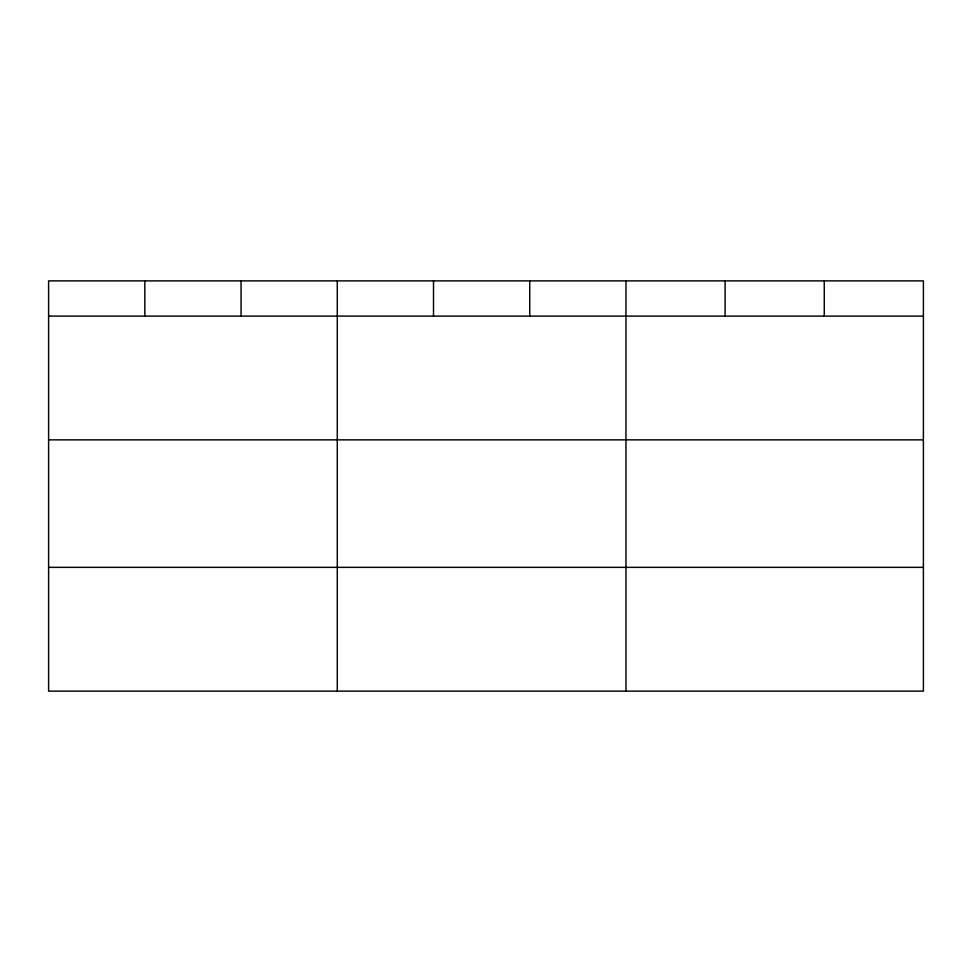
<?xml version="1.0" encoding="UTF-8"?>
<svg xmlns="http://www.w3.org/2000/svg" width="972" height="972" viewBox="0 0 972 972"><rect width="100%" height="100%" fill="white"/><g stroke="black" fill="none" stroke-linecap="round" stroke-linejoin="round"><path stroke-width="1.46" d="M923.4 316.107L923.4 691.116L48.6 691.116L48.6 280.884L923.4 280.884L923.4 316.107L48.6 316.107M48.6 439.854L923.4 439.854M48.6 567.356L923.4 567.356M824.256 280.884L824.256 316.107M725.112 280.884L725.112 316.107M625.968 280.884L625.968 691.116M529.74 280.884L529.74 316.107M433.512 280.884L433.512 316.107M337.284 280.884L337.284 691.116M241.056 280.884L241.056 316.107M144.828 280.884L144.828 316.107"/></g></svg>
